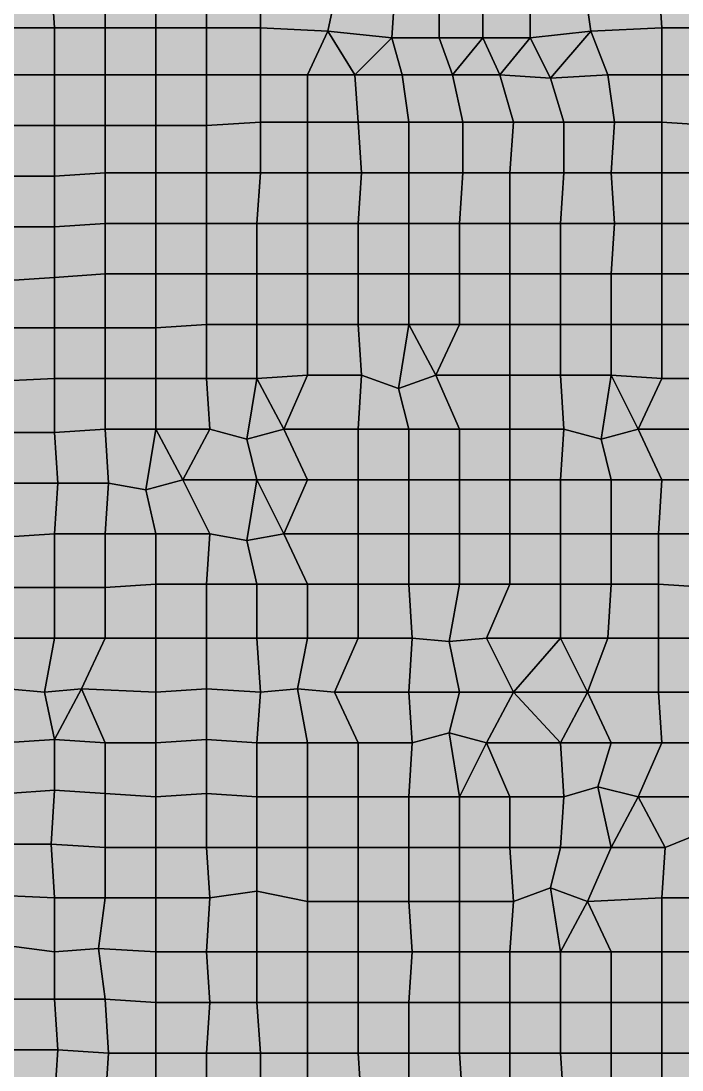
# Model space of a CAD drawing. Header units: metres. Extents: x -7480 to 79269, y -9100 to 45880.
# Drawn here: x 12741 to 16660, y 17740 to 23960 of the extents above; entities that cross this region are included whole.
import ezdxf

# ---------------------------------------------------------------- set-up
doc = ezdxf.new("R2010")
doc.units = ezdxf.units.M
for name, color, linetype in [('COLOR_1', 1, 'Continuous'), ('COLOR_181', 181, 'Continuous'), ('COLOR_3', 3, 'Continuous'), ('COLOR_5', 5, 'Continuous'), ('COLOR_6', 6, 'Continuous')]:
    doc.layers.add(name, color=color, linetype=linetype)

msp = doc.modelspace()

# ---------------------------------------------------------------- hatches: boundary and pattern name
at = {"layer": 'COLOR_1'}
for points in [[(13840, 23920), (14160, 23920), (14160, 24220), (13840, 24220)], [(13840, 23640), (14160, 23640), (14160, 23920), (13840, 23920)], [(14160, 23640), (14440, 23640), (14560, 23900), (14160, 23920)], [(14440, 23640), (14720, 23640), (14560, 23900)], [(14560, 23900), (14720, 23640), (14940, 23860)], [(14720, 23640), (15000, 23640), (14940, 23860)], [(15220, 23860), (15300, 23640), (15480, 23860)], [(13840, 23340), (14160, 23360), (14160, 23640), (13840, 23640)], [(14160, 23360), (14440, 23360), (14440, 23640), (14160, 23640)], [(14440, 23360), (14740, 23360), (14720, 23640), (14440, 23640)], [(14720, 23640), (14740, 23360), (15040, 23360), (15000, 23640)], [(15000, 23640), (15040, 23360), (15360, 23360), (15300, 23640)], [(15300, 23640), (15360, 23360), (15660, 23360), (15580, 23640)], [(15580, 23640), (15660, 23360), (15960, 23360), (15880, 23620)], [(15880, 23620), (15960, 23360), (16260, 23360), (16220, 23640)], [(16220, 23640), (16260, 23360), (16540, 23360), (16540, 23640)], [(13840, 23060), (14160, 23060), (14160, 23360), (13840, 23340)], [(14160, 23060), (14440, 23060), (14440, 23360), (14160, 23360)], [(15360, 23060), (15640, 23060), (15660, 23360), (15360, 23360)], [(15640, 23060), (15960, 23060), (15960, 23360), (15660, 23360)], [(15960, 23060), (16240, 23060), (16260, 23360), (15960, 23360)], [(16240, 23060), (16540, 23060), (16540, 23360), (16260, 23360)], [(13540, 22760), (13840, 22760), (13840, 23060), (13540, 23060)], [(13840, 22760), (14140, 22760), (14160, 23060), (13840, 23060)], [(14140, 22760), (14440, 22760), (14440, 23060), (14160, 23060)], [(14440, 22760), (14740, 22760), (14760, 23060), (14440, 23060)], [(14740, 22760), (15040, 22760), (15040, 23060), (14760, 23060)], [(15040, 22760), (15340, 22760), (15360, 23060), (15040, 23060)], [(15340, 22760), (15640, 22760), (15640, 23060), (15360, 23060)], [(15640, 22760), (15940, 22760), (15960, 23060), (15640, 23060)], [(15940, 22760), (16260, 22760), (16240, 23060), (15960, 23060)], [(15940, 22460), (16240, 22460), (16260, 22760), (15940, 22760)], [(16240, 22460), (16540, 22460), (16540, 22760), (16260, 22760)], [(16540, 22460), (16840, 22460), (16840, 22760), (16540, 22760)], [(13540, 17540), (13840, 17540), (13840, 17840), (13540, 17840)], [(13840, 17540), (14160, 17540), (14160, 17840), (13840, 17840)], [(14160, 17540), (14440, 17540), (14440, 17840), (14160, 17840)], [(14440, 17540), (14760, 17540), (14740, 17840), (14440, 17840)], [(14740, 17840), (14760, 17540), (15040, 17540), (15040, 17840)], [(15040, 17540), (15360, 17540), (15340, 17840), (15040, 17840)], [(15340, 17840), (15360, 17540), (15640, 17540), (15640, 17840)], [(15640, 17540), (15960, 17540), (15940, 17840), (15640, 17840)], [(15940, 17840), (15960, 17540), (16240, 17540), (16240, 17840)], [(16240, 17540), (16540, 17540), (16540, 17840), (16240, 17840)]]:
    msp.add_hatch(color=256, dxfattribs=at).paths.add_polyline_path(points)
at = {"layer": 'COLOR_181'}
for points in [[(12640, 23920), (12940, 23920), (12920, 24220), (12640, 24200)], [(12920, 24220), (12940, 23920), (13240, 23920), (13240, 24220)], [(13240, 23920), (13540, 23920), (13540, 24220), (13240, 24220)], [(13540, 23920), (13840, 23920), (13840, 24220), (13540, 24220)], [(12640, 23640), (12940, 23640), (12940, 23920), (12640, 23920)], [(12940, 23640), (13240, 23640), (13240, 23920), (12940, 23920)], [(13240, 23640), (13540, 23640), (13540, 23920), (13240, 23920)], [(13540, 23640), (13840, 23640), (13840, 23920), (13540, 23920)], [(12640, 23340), (12940, 23340), (12940, 23640), (12640, 23640)], [(12940, 23340), (13240, 23340), (13240, 23640), (12940, 23640)], [(13240, 23340), (13540, 23340), (13540, 23640), (13240, 23640)], [(13540, 23340), (13840, 23340), (13840, 23640), (13540, 23640)], [(12540, 23040), (12940, 23040), (12940, 23340), (12640, 23340)], [(12940, 23040), (13240, 23060), (13240, 23340), (12940, 23340)], [(13240, 23060), (13540, 23060), (13540, 23340), (13240, 23340)], [(13540, 23060), (13840, 23060), (13840, 23340), (13540, 23340)], [(14440, 23060), (14760, 23060), (14740, 23360), (14440, 23360)], [(14740, 23360), (14760, 23060), (15040, 23060), (15040, 23360)], [(15040, 23060), (15360, 23060), (15360, 23360), (15040, 23360)], [(12540, 23040), (12640, 22740), (12940, 22740), (12940, 23040)], [(12940, 22740), (13240, 22760), (13240, 23060), (12940, 23040)], [(13240, 22760), (13540, 22760), (13540, 23060), (13240, 23060)], [(12640, 22420), (12940, 22440), (12940, 22740), (12640, 22740)], [(12940, 22440), (13240, 22460), (13240, 22760), (12940, 22740)], [(13240, 22460), (13540, 22460), (13540, 22760), (13240, 22760)], [(13540, 22460), (13840, 22460), (13840, 22760), (13540, 22760)], [(13840, 22460), (14140, 22460), (14140, 22760), (13840, 22760)], [(14140, 22460), (14440, 22460), (14440, 22760), (14140, 22760)], [(14440, 22460), (14740, 22460), (14740, 22760), (14440, 22760)], [(14740, 22460), (15040, 22460), (15040, 22760), (14740, 22760)], [(15040, 22460), (15340, 22460), (15340, 22760), (15040, 22760)], [(15340, 22460), (15640, 22460), (15640, 22760), (15340, 22760)], [(15640, 22460), (15940, 22460), (15940, 22760), (15640, 22760)], [(12940, 22140), (13240, 22140), (13240, 22460), (12940, 22440)], [(13240, 22140), (13540, 22140), (13540, 22460), (13240, 22460)], [(13540, 22140), (13840, 22160), (13840, 22460), (13540, 22460)], [(13840, 22160), (14140, 22160), (14140, 22460), (13840, 22460)], [(14140, 22160), (14440, 22160), (14440, 22460), (14140, 22460)], [(14440, 22160), (14740, 22160), (14740, 22460), (14440, 22460)], [(14740, 22160), (15040, 22160), (15040, 22460), (14740, 22460)], [(15040, 22160), (15340, 22160), (15340, 22460), (15040, 22460)], [(15340, 22160), (15640, 22160), (15640, 22460), (15340, 22460)], [(15640, 22160), (15940, 22160), (15940, 22460), (15640, 22460)], [(15940, 22160), (16240, 22160), (16240, 22460), (15940, 22460)], [(16240, 22160), (16540, 22160), (16540, 22460), (16240, 22460)], [(16540, 22160), (16840, 22160), (16840, 22460), (16540, 22460)], [(12640, 22420), (12660, 22140), (12940, 22140), (12940, 22440)], [(13540, 21840), (13840, 21840), (13840, 22160), (13540, 22140)], [(13840, 21840), (14140, 21840), (14140, 22160), (13840, 22160)], [(14140, 21840), (14440, 21860), (14440, 22160), (14140, 22160)], [(14440, 21860), (14760, 21860), (14740, 22160), (14440, 22160)], [(14740, 22160), (14760, 21860), (14980, 21780), (15040, 22160)], [(14980, 21780), (15200, 21860), (15040, 22160)], [(15040, 22160), (15200, 21860), (15340, 22160)], [(15200, 21860), (15640, 21860), (15640, 22160), (15340, 22160)], [(15640, 21860), (15940, 21860), (15940, 22160), (15640, 22160)], [(15940, 21860), (16240, 21860), (16240, 22160), (15940, 22160)], [(16240, 21860), (16540, 21840), (16540, 22160), (16240, 22160)], [(16540, 21840), (16860, 21840), (16840, 22160), (16540, 22160)], [(12520, 21820), (12940, 21840), (12940, 22140), (12660, 22140)], [(12940, 21840), (13240, 21840), (13240, 22140), (12940, 22140)], [(13240, 21840), (13540, 21840), (13540, 22140), (13240, 22140)], [(12520, 21820), (12640, 21520), (12940, 21520), (12940, 21840)], [(12940, 21520), (13240, 21540), (13240, 21840), (12940, 21840)], [(13240, 21540), (13540, 21540), (13540, 21840), (13240, 21840)], [(13540, 21540), (13860, 21540), (13840, 21840), (13540, 21840)], [(13840, 21840), (13860, 21540), (14080, 21480), (14140, 21840)], [(14080, 21480), (14300, 21540), (14140, 21840)], [(14140, 21840), (14300, 21540), (14440, 21860)], [(14300, 21540), (14740, 21540), (14760, 21860), (14440, 21860)], [(14740, 21540), (15040, 21540), (14980, 21780), (14760, 21860)], [(14980, 21780), (15040, 21540), (15340, 21540), (15200, 21860)], [(15200, 21860), (15340, 21540), (15640, 21540), (15640, 21860)], [(15640, 21540), (15960, 21540), (15940, 21860), (15640, 21860)], [(15940, 21860), (15960, 21540), (16180, 21480), (16240, 21860)], [(16180, 21480), (16400, 21540), (16240, 21860)], [(16240, 21860), (16400, 21540), (16540, 21840)], [(16400, 21540), (16840, 21540), (16860, 21840), (16540, 21840)], [(12940, 21520), (12960, 21220), (13260, 21220), (13240, 21540)], [(13240, 21540), (13260, 21220), (13480, 21180), (13540, 21540)], [(13480, 21180), (13700, 21240), (13540, 21540)], [(13540, 21540), (13700, 21240), (13860, 21540)], [(13700, 21240), (14140, 21240), (14080, 21480), (13860, 21540)], [(14080, 21480), (14140, 21240), (14440, 21240), (14300, 21540)], [(14300, 21540), (14440, 21240), (14740, 21240), (14740, 21540)], [(14740, 21240), (15040, 21240), (15040, 21540), (14740, 21540)], [(15040, 21240), (15340, 21240), (15340, 21540), (15040, 21540)], [(15340, 21240), (15640, 21240), (15640, 21540), (15340, 21540)], [(15640, 21240), (15940, 21240), (15960, 21540), (15640, 21540)], [(15940, 21240), (16240, 21240), (16180, 21480), (15960, 21540)], [(16180, 21480), (16240, 21240), (16540, 21240), (16400, 21540)], [(16400, 21540), (16540, 21240), (16820, 21240), (16840, 21540)], [(12640, 21220), (12960, 21220), (12940, 21520), (12640, 21520)], [(12640, 20900), (12940, 20920), (12960, 21220), (12640, 21220)], [(12940, 20920), (13240, 20920), (13260, 21220), (12960, 21220)], [(13240, 20920), (13540, 20920), (13480, 21180), (13260, 21220)], [(13480, 21180), (13540, 20920), (13860, 20920), (13700, 21240)], [(13700, 21240), (13860, 20920), (14080, 20880), (14140, 21240)], [(14080, 20880), (14300, 20920), (14140, 21240)], [(14140, 21240), (14300, 20920), (14440, 21240)], [(14300, 20920), (14740, 20920), (14740, 21240), (14440, 21240)], [(14740, 20920), (15040, 20920), (15040, 21240), (14740, 21240)], [(15040, 20920), (15340, 20920), (15340, 21240), (15040, 21240)], [(15340, 20920), (15640, 20920), (15640, 21240), (15340, 21240)], [(15640, 20920), (15940, 20920), (15940, 21240), (15640, 21240)], [(15940, 20920), (16240, 20920), (16240, 21240), (15940, 21240)], [(16240, 20920), (16520, 20920), (16540, 21240), (16240, 21240)], [(16520, 20920), (16820, 20920), (16820, 21240), (16540, 21240)], [(12640, 20900), (12660, 20600), (12940, 20600), (12940, 20920)], [(12940, 20600), (13240, 20600), (13240, 20920), (12940, 20920)], [(13240, 20600), (13540, 20620), (13540, 20920), (13240, 20920)], [(13540, 20620), (13840, 20620), (13860, 20920), (13540, 20920)], [(13840, 20620), (14140, 20620), (14080, 20880), (13860, 20920)], [(14080, 20880), (14140, 20620), (14440, 20620), (14300, 20920)], [(14300, 20920), (14440, 20620), (14740, 20620), (14740, 20920)], [(14740, 20620), (15040, 20620), (15040, 20920), (14740, 20920)], [(15040, 20620), (15340, 20620), (15340, 20920), (15040, 20920)], [(15340, 20620), (15640, 20620), (15640, 20920), (15340, 20920)], [(15640, 20620), (15940, 20620), (15940, 20920), (15640, 20920)], [(15940, 20620), (16240, 20620), (16240, 20920), (15940, 20920)], [(16240, 20620), (16520, 20620), (16520, 20920), (16240, 20920)], [(16520, 20620), (16820, 20600), (16820, 20920), (16520, 20920)], [(12640, 20300), (12940, 20300), (12940, 20600), (12660, 20600)], [(12940, 20300), (13240, 20300), (13240, 20600), (12940, 20600)], [(13240, 20300), (13540, 20300), (13540, 20620), (13240, 20600)], [(13540, 20300), (13840, 20300), (13840, 20620), (13540, 20620)], [(13840, 20300), (14140, 20300), (14140, 20620), (13840, 20620)], [(14140, 20300), (14440, 20300), (14440, 20620), (14140, 20620)], [(14440, 20300), (14740, 20300), (14740, 20620), (14440, 20620)], [(14740, 20300), (15060, 20300), (15040, 20620), (14740, 20620)], [(15040, 20620), (15060, 20300), (15280, 20280), (15340, 20620)], [(15280, 20280), (15500, 20300), (15640, 20620), (15340, 20620)], [(15500, 20300), (15940, 20300), (15940, 20620), (15640, 20620)], [(15940, 20300), (16220, 20300), (16240, 20620), (15940, 20620)], [(16220, 20300), (16520, 20300), (16520, 20620), (16240, 20620)], [(16520, 20300), (16880, 20300), (16820, 20600), (16520, 20620)], [(12640, 20300), (12660, 20000), (12880, 19980), (12940, 20300)], [(12880, 19980), (13100, 20000), (13240, 20300), (12940, 20300)], [(13100, 20000), (13540, 19980), (13540, 20300), (13240, 20300)], [(13540, 19980), (13840, 20000), (13840, 20300), (13540, 20300)], [(13840, 20000), (14160, 19980), (14140, 20300), (13840, 20300)], [(14140, 20300), (14160, 19980), (14380, 20000), (14440, 20300)], [(14380, 20000), (14600, 19980), (14740, 20300), (14440, 20300)], [(14600, 19980), (15040, 19980), (15060, 20300), (14740, 20300)], [(15040, 19980), (15340, 19980), (15280, 20280), (15060, 20300)], [(15280, 20280), (15340, 19980), (15660, 19980), (15500, 20300)], [(15500, 20300), (15660, 19980), (15940, 20300)], [(15660, 19980), (16100, 19980), (15940, 20300)], [(15940, 20300), (16100, 19980), (16220, 20300)], [(16100, 19980), (16520, 19980), (16520, 20300), (16220, 20300)], [(16520, 19980), (16820, 19980), (16880, 20300), (16520, 20300)], [(12640, 19680), (12940, 19700), (12880, 19980), (12660, 20000)], [(12880, 19980), (12940, 19700), (13100, 20000)], [(12940, 19700), (13240, 19680), (13100, 20000)], [(13100, 20000), (13240, 19680), (13540, 19680), (13540, 19980)], [(13540, 19680), (13840, 19700), (13840, 20000), (13540, 19980)], [(13840, 19700), (14140, 19680), (14160, 19980), (13840, 20000)], [(14140, 19680), (14440, 19680), (14380, 20000), (14160, 19980)], [(14380, 20000), (14440, 19680), (14740, 19680), (14600, 19980)], [(14600, 19980), (14740, 19680), (15060, 19680), (15040, 19980)], [(15040, 19980), (15060, 19680), (15280, 19740), (15340, 19980)], [(15280, 19740), (15500, 19680), (15660, 19980), (15340, 19980)], [(15500, 19680), (15940, 19680), (15660, 19980)], [(15660, 19980), (15940, 19680), (16100, 19980)], [(15940, 19680), (16240, 19680), (16100, 19980)], [(16100, 19980), (16240, 19680), (16540, 19680), (16520, 19980)], [(16520, 19980), (16540, 19680), (16880, 19680), (16820, 19980)], [(15040, 19360), (15340, 19360), (15280, 19740), (15060, 19680)], [(15280, 19740), (15340, 19360), (15500, 19680)], [(12640, 19680), (12660, 19380), (12940, 19400), (12940, 19700)], [(12940, 19400), (13240, 19380), (13240, 19680), (12940, 19700)], [(13240, 19380), (13540, 19360), (13540, 19680), (13240, 19680)], [(13540, 19360), (13840, 19380), (13840, 19700), (13540, 19680)], [(13840, 19380), (14140, 19360), (14140, 19680), (13840, 19700)], [(14140, 19360), (14440, 19360), (14440, 19680), (14140, 19680)], [(14440, 19360), (14740, 19360), (14740, 19680), (14440, 19680)], [(14740, 19360), (15040, 19360), (15060, 19680), (14740, 19680)], [(15340, 19360), (15640, 19360), (15500, 19680)], [(15500, 19680), (15640, 19360), (15960, 19360), (15940, 19680)], [(15940, 19680), (15960, 19360), (16160, 19420), (16240, 19680)], [(16160, 19420), (16400, 19360), (16540, 19680), (16240, 19680)], [(16400, 19360), (16820, 19360), (16880, 19680), (16540, 19680)], [(15940, 19060), (16240, 19060), (16160, 19420), (15960, 19360)], [(16160, 19420), (16240, 19060), (16400, 19360)], [(12640, 19080), (12920, 19080), (12940, 19400), (12660, 19380)], [(12920, 19080), (13240, 19060), (13240, 19380), (12940, 19400)], [(13240, 19060), (13540, 19060), (13540, 19360), (13240, 19380)], [(13540, 19060), (13840, 19060), (13840, 19380), (13540, 19360)], [(13840, 19060), (14140, 19060), (14140, 19360), (13840, 19380)], [(14140, 19060), (14440, 19060), (14440, 19360), (14140, 19360)], [(14440, 19060), (14740, 19060), (14740, 19360), (14440, 19360)], [(14740, 19060), (15040, 19060), (15040, 19360), (14740, 19360)], [(15040, 19060), (15340, 19060), (15340, 19360), (15040, 19360)], [(15340, 19060), (15640, 19060), (15640, 19360), (15340, 19360)], [(15640, 19060), (15940, 19060), (15960, 19360), (15640, 19360)], [(16240, 19060), (16560, 19060), (16400, 19360)], [(16400, 19360), (16560, 19060), (16760, 19140), (16820, 19360)], [(16540, 18760), (16840, 18760), (16760, 19140), (16560, 19060)], [(12500, 18780), (12940, 18760), (12920, 19080), (12640, 19080)], [(12920, 19080), (12940, 18760), (13240, 18760), (13240, 19060)], [(13240, 18760), (13540, 18760), (13540, 19060), (13240, 19060)], [(13540, 18760), (13860, 18760), (13840, 19060), (13540, 19060)], [(13840, 19060), (13860, 18760), (14140, 18800), (14140, 19060)], [(14140, 18800), (14440, 18740), (14440, 19060), (14140, 19060)], [(14440, 18740), (14740, 18740), (14740, 19060), (14440, 19060)], [(14740, 18740), (15040, 18740), (15040, 19060), (14740, 19060)], [(15040, 18740), (15340, 18740), (15340, 19060), (15040, 19060)], [(15340, 18740), (15660, 18740), (15640, 19060), (15340, 19060)], [(15640, 19060), (15660, 18740), (15880, 18820), (15940, 19060)], [(15880, 18820), (16100, 18740), (16240, 19060), (15940, 19060)], [(16100, 18740), (16540, 18760), (16560, 19060), (16240, 19060)], [(13840, 18440), (14140, 18440), (14140, 18800), (13860, 18760)], [(14140, 18440), (14440, 18440), (14440, 18740), (14140, 18800)], [(15640, 18440), (15940, 18440), (15880, 18820), (15660, 18740)], [(15880, 18820), (15940, 18440), (16100, 18740)], [(12500, 18780), (12640, 18480), (12940, 18440), (12940, 18760)], [(12940, 18440), (13200, 18460), (13240, 18760), (12940, 18760)], [(13200, 18460), (13540, 18440), (13540, 18760), (13240, 18760)], [(13540, 18440), (13840, 18440), (13860, 18760), (13540, 18760)], [(14440, 18440), (14740, 18440), (14740, 18740), (14440, 18740)], [(14740, 18440), (15060, 18440), (15040, 18740), (14740, 18740)], [(15040, 18740), (15060, 18440), (15340, 18440), (15340, 18740)], [(15340, 18440), (15640, 18440), (15660, 18740), (15340, 18740)], [(15940, 18440), (16240, 18440), (16100, 18740)], [(16100, 18740), (16240, 18440), (16540, 18440), (16540, 18760)], [(16540, 18440), (16840, 18440), (16840, 18760), (16540, 18760)], [(12640, 18160), (12940, 18160), (12940, 18440), (12640, 18480)], [(12940, 18160), (13240, 18160), (13200, 18460), (12940, 18440)], [(13200, 18460), (13240, 18160), (13540, 18140), (13540, 18440)], [(13540, 18140), (13860, 18140), (13840, 18440), (13540, 18440)], [(13840, 18440), (13860, 18140), (14140, 18140), (14140, 18440)], [(14140, 18140), (14440, 18140), (14440, 18440), (14140, 18440)], [(14440, 18140), (14740, 18140), (14740, 18440), (14440, 18440)], [(14740, 18140), (15040, 18140), (15060, 18440), (14740, 18440)], [(15040, 18140), (15340, 18140), (15340, 18440), (15060, 18440)], [(15340, 18140), (15640, 18140), (15640, 18440), (15340, 18440)], [(15640, 18140), (15940, 18140), (15940, 18440), (15640, 18440)], [(15940, 18140), (16240, 18140), (16240, 18440), (15940, 18440)], [(16240, 18140), (16540, 18140), (16540, 18440), (16240, 18440)], [(16540, 18140), (16840, 18140), (16840, 18440), (16540, 18440)], [(12640, 18160), (12660, 17860), (12960, 17860), (12940, 18160)], [(12940, 18160), (12960, 17860), (13260, 17840), (13240, 18160)], [(13240, 18160), (13260, 17840), (13540, 17840), (13540, 18140)], [(13540, 17840), (13840, 17840), (13860, 18140), (13540, 18140)], [(13840, 17840), (14160, 17840), (14140, 18140), (13860, 18140)], [(14140, 18140), (14160, 17840), (14440, 17840), (14440, 18140)], [(14440, 17840), (14740, 17840), (14740, 18140), (14440, 18140)], [(14740, 17840), (15040, 17840), (15040, 18140), (14740, 18140)], [(15040, 17840), (15340, 17840), (15340, 18140), (15040, 18140)], [(15340, 17840), (15640, 17840), (15640, 18140), (15340, 18140)], [(15640, 17840), (15940, 17840), (15940, 18140), (15640, 18140)], [(15940, 17840), (16240, 17840), (16240, 18140), (15940, 18140)], [(16240, 17840), (16540, 17840), (16540, 18140), (16240, 18140)], [(16540, 17840), (16840, 17840), (16840, 18140), (16540, 18140)], [(12640, 17560), (12940, 17560), (12960, 17860), (12660, 17860)], [(12940, 17560), (13240, 17540), (13260, 17840), (12960, 17860)], [(13240, 17540), (13540, 17540), (13540, 17840), (13260, 17840)]]:
    msp.add_hatch(color=256, dxfattribs=at).paths.add_polyline_path(points)
at = {"layer": 'COLOR_3'}
for points in [[(14160, 23920), (14560, 23900), (14620, 24180), (14160, 24220)], [(15760, 23860), (15880, 23620), (16120, 23900)], [(15880, 23620), (16220, 23640), (16120, 23900)], [(16120, 23900), (16220, 23640), (16540, 23640), (16540, 23920)], [(16540, 23640), (16840, 23640), (16840, 23920), (16540, 23920)], [(14940, 23860), (15000, 23640), (15300, 23640), (15220, 23860)], [(15300, 23640), (15580, 23640), (15480, 23860)], [(15480, 23860), (15580, 23640), (15760, 23860)], [(15580, 23640), (15880, 23620), (15760, 23860)], [(16540, 23360), (16840, 23340), (16840, 23640), (16540, 23640)], [(16540, 23060), (16840, 23060), (16840, 23340), (16540, 23360)], [(16240, 23060), (16260, 22760), (16540, 22760), (16540, 23060)], [(16540, 22760), (16840, 22760), (16840, 23060), (16540, 23060)], [(16540, 17540), (16840, 17540), (16840, 17840), (16540, 17840)]]:
    msp.add_hatch(color=256, dxfattribs=at).paths.add_polyline_path(points)
at = {"layer": 'COLOR_5'}
for points in [[(16080, 24180), (16120, 23900), (16540, 23920), (16520, 24220)], [(16520, 24220), (16540, 23920), (16840, 23920), (16840, 24220)], [(14560, 23900), (14940, 23860), (14960, 24160), (14620, 24180)], [(14940, 23860), (15220, 23860), (15220, 24160), (14960, 24160)], [(15220, 23860), (15480, 23860), (15480, 24160), (15220, 24160)], [(15480, 23860), (15760, 23860), (15760, 24160), (15480, 24160)]]:
    msp.add_hatch(color=256, dxfattribs=at).paths.add_polyline_path(points)
at = {"layer": 'COLOR_6'}
msp.add_hatch(color=256, dxfattribs=at).paths.add_polyline_path([(15760, 23860), (16120, 23900), (16080, 24180), (15760, 24160)])

# ---------------------------------------------------------------- linework, layer by layer
at = {"layer": 'COLOR_1'}
for points in [[(13840, 23920), (14160, 23920), (14160, 24220), (13840, 24220)], [(13840, 23640), (14160, 23640), (14160, 23920), (13840, 23920)], [(14160, 23640), (14440, 23640), (14560, 23900), (14160, 23920)], [(14440, 23640), (14720, 23640), (14560, 23900)], [(14560, 23900), (14720, 23640), (14940, 23860)], [(14720, 23640), (15000, 23640), (14940, 23860)], [(15220, 23860), (15300, 23640), (15480, 23860)], [(13840, 23340), (14160, 23360), (14160, 23640), (13840, 23640)], [(14160, 23360), (14440, 23360), (14440, 23640), (14160, 23640)], [(14440, 23360), (14740, 23360), (14720, 23640), (14440, 23640)], [(14720, 23640), (14740, 23360), (15040, 23360), (15000, 23640)], [(15000, 23640), (15040, 23360), (15360, 23360), (15300, 23640)], [(15300, 23640), (15360, 23360), (15660, 23360), (15580, 23640)], [(15580, 23640), (15660, 23360), (15960, 23360), (15880, 23620)], [(15880, 23620), (15960, 23360), (16260, 23360), (16220, 23640)], [(16220, 23640), (16260, 23360), (16540, 23360), (16540, 23640)], [(13840, 23060), (14160, 23060), (14160, 23360), (13840, 23340)], [(14160, 23060), (14440, 23060), (14440, 23360), (14160, 23360)], [(15360, 23060), (15640, 23060), (15660, 23360), (15360, 23360)], [(15640, 23060), (15960, 23060), (15960, 23360), (15660, 23360)], [(15960, 23060), (16240, 23060), (16260, 23360), (15960, 23360)], [(16240, 23060), (16540, 23060), (16540, 23360), (16260, 23360)], [(13540, 22760), (13840, 22760), (13840, 23060), (13540, 23060)], [(13840, 22760), (14140, 22760), (14160, 23060), (13840, 23060)], [(14140, 22760), (14440, 22760), (14440, 23060), (14160, 23060)], [(14440, 22760), (14740, 22760), (14760, 23060), (14440, 23060)], [(14740, 22760), (15040, 22760), (15040, 23060), (14760, 23060)], [(15040, 22760), (15340, 22760), (15360, 23060), (15040, 23060)], [(15340, 22760), (15640, 22760), (15640, 23060), (15360, 23060)], [(15640, 22760), (15940, 22760), (15960, 23060), (15640, 23060)], [(15940, 22760), (16260, 22760), (16240, 23060), (15960, 23060)], [(15940, 22460), (16240, 22460), (16260, 22760), (15940, 22760)], [(16240, 22460), (16540, 22460), (16540, 22760), (16260, 22760)], [(16540, 22460), (16840, 22460), (16840, 22760), (16540, 22760)], [(13540, 17540), (13840, 17540), (13840, 17840), (13540, 17840)], [(13840, 17540), (14160, 17540), (14160, 17840), (13840, 17840)], [(14160, 17540), (14440, 17540), (14440, 17840), (14160, 17840)], [(14440, 17540), (14760, 17540), (14740, 17840), (14440, 17840)], [(14740, 17840), (14760, 17540), (15040, 17540), (15040, 17840)], [(15040, 17540), (15360, 17540), (15340, 17840), (15040, 17840)], [(15340, 17840), (15360, 17540), (15640, 17540), (15640, 17840)], [(15640, 17540), (15960, 17540), (15940, 17840), (15640, 17840)], [(15940, 17840), (15960, 17540), (16240, 17540), (16240, 17840)], [(16240, 17540), (16540, 17540), (16540, 17840), (16240, 17840)]]:
    msp.add_lwpolyline(points, close=True, dxfattribs=at)
at = {"layer": 'COLOR_181'}
for points in [[(12640, 23920), (12940, 23920), (12920, 24220), (12640, 24200)], [(12920, 24220), (12940, 23920), (13240, 23920), (13240, 24220)], [(13240, 23920), (13540, 23920), (13540, 24220), (13240, 24220)], [(13540, 23920), (13840, 23920), (13840, 24220), (13540, 24220)], [(12640, 23640), (12940, 23640), (12940, 23920), (12640, 23920)], [(12940, 23640), (13240, 23640), (13240, 23920), (12940, 23920)], [(13240, 23640), (13540, 23640), (13540, 23920), (13240, 23920)], [(13540, 23640), (13840, 23640), (13840, 23920), (13540, 23920)], [(12640, 23340), (12940, 23340), (12940, 23640), (12640, 23640)], [(12940, 23340), (13240, 23340), (13240, 23640), (12940, 23640)], [(13240, 23340), (13540, 23340), (13540, 23640), (13240, 23640)], [(13540, 23340), (13840, 23340), (13840, 23640), (13540, 23640)], [(12540, 23040), (12940, 23040), (12940, 23340), (12640, 23340)], [(12940, 23040), (13240, 23060), (13240, 23340), (12940, 23340)], [(13240, 23060), (13540, 23060), (13540, 23340), (13240, 23340)], [(13540, 23060), (13840, 23060), (13840, 23340), (13540, 23340)], [(14440, 23060), (14760, 23060), (14740, 23360), (14440, 23360)], [(14740, 23360), (14760, 23060), (15040, 23060), (15040, 23360)], [(15040, 23060), (15360, 23060), (15360, 23360), (15040, 23360)], [(12540, 23040), (12640, 22740), (12940, 22740), (12940, 23040)], [(12940, 22740), (13240, 22760), (13240, 23060), (12940, 23040)], [(13240, 22760), (13540, 22760), (13540, 23060), (13240, 23060)], [(12640, 22420), (12940, 22440), (12940, 22740), (12640, 22740)], [(12940, 22440), (13240, 22460), (13240, 22760), (12940, 22740)], [(13240, 22460), (13540, 22460), (13540, 22760), (13240, 22760)], [(13540, 22460), (13840, 22460), (13840, 22760), (13540, 22760)], [(13840, 22460), (14140, 22460), (14140, 22760), (13840, 22760)], [(14140, 22460), (14440, 22460), (14440, 22760), (14140, 22760)], [(14440, 22460), (14740, 22460), (14740, 22760), (14440, 22760)], [(14740, 22460), (15040, 22460), (15040, 22760), (14740, 22760)], [(15040, 22460), (15340, 22460), (15340, 22760), (15040, 22760)], [(15340, 22460), (15640, 22460), (15640, 22760), (15340, 22760)], [(15640, 22460), (15940, 22460), (15940, 22760), (15640, 22760)], [(12940, 22140), (13240, 22140), (13240, 22460), (12940, 22440)], [(13240, 22140), (13540, 22140), (13540, 22460), (13240, 22460)], [(13540, 22140), (13840, 22160), (13840, 22460), (13540, 22460)], [(13840, 22160), (14140, 22160), (14140, 22460), (13840, 22460)], [(14140, 22160), (14440, 22160), (14440, 22460), (14140, 22460)], [(14440, 22160), (14740, 22160), (14740, 22460), (14440, 22460)], [(14740, 22160), (15040, 22160), (15040, 22460), (14740, 22460)], [(15040, 22160), (15340, 22160), (15340, 22460), (15040, 22460)], [(15340, 22160), (15640, 22160), (15640, 22460), (15340, 22460)], [(15640, 22160), (15940, 22160), (15940, 22460), (15640, 22460)], [(15940, 22160), (16240, 22160), (16240, 22460), (15940, 22460)], [(16240, 22160), (16540, 22160), (16540, 22460), (16240, 22460)], [(16540, 22160), (16840, 22160), (16840, 22460), (16540, 22460)], [(12640, 22420), (12660, 22140), (12940, 22140), (12940, 22440)], [(13540, 21840), (13840, 21840), (13840, 22160), (13540, 22140)], [(13840, 21840), (14140, 21840), (14140, 22160), (13840, 22160)], [(14140, 21840), (14440, 21860), (14440, 22160), (14140, 22160)], [(14440, 21860), (14760, 21860), (14740, 22160), (14440, 22160)], [(14740, 22160), (14760, 21860), (14980, 21780), (15040, 22160)], [(14980, 21780), (15200, 21860), (15040, 22160)], [(15040, 22160), (15200, 21860), (15340, 22160)], [(15200, 21860), (15640, 21860), (15640, 22160), (15340, 22160)], [(15640, 21860), (15940, 21860), (15940, 22160), (15640, 22160)], [(15940, 21860), (16240, 21860), (16240, 22160), (15940, 22160)], [(16240, 21860), (16540, 21840), (16540, 22160), (16240, 22160)], [(16540, 21840), (16860, 21840), (16840, 22160), (16540, 22160)], [(12520, 21820), (12940, 21840), (12940, 22140), (12660, 22140)], [(12940, 21840), (13240, 21840), (13240, 22140), (12940, 22140)], [(13240, 21840), (13540, 21840), (13540, 22140), (13240, 22140)], [(12520, 21820), (12640, 21520), (12940, 21520), (12940, 21840)], [(12940, 21520), (13240, 21540), (13240, 21840), (12940, 21840)], [(13240, 21540), (13540, 21540), (13540, 21840), (13240, 21840)], [(13540, 21540), (13860, 21540), (13840, 21840), (13540, 21840)], [(13840, 21840), (13860, 21540), (14080, 21480), (14140, 21840)], [(14080, 21480), (14300, 21540), (14140, 21840)], [(14140, 21840), (14300, 21540), (14440, 21860)], [(14300, 21540), (14740, 21540), (14760, 21860), (14440, 21860)], [(14740, 21540), (15040, 21540), (14980, 21780), (14760, 21860)], [(14980, 21780), (15040, 21540), (15340, 21540), (15200, 21860)], [(15200, 21860), (15340, 21540), (15640, 21540), (15640, 21860)], [(15640, 21540), (15960, 21540), (15940, 21860), (15640, 21860)], [(15940, 21860), (15960, 21540), (16180, 21480), (16240, 21860)], [(16180, 21480), (16400, 21540), (16240, 21860)], [(16240, 21860), (16400, 21540), (16540, 21840)], [(16400, 21540), (16840, 21540), (16860, 21840), (16540, 21840)], [(12940, 21520), (12960, 21220), (13260, 21220), (13240, 21540)], [(13240, 21540), (13260, 21220), (13480, 21180), (13540, 21540)], [(13480, 21180), (13700, 21240), (13540, 21540)], [(13540, 21540), (13700, 21240), (13860, 21540)], [(13700, 21240), (14140, 21240), (14080, 21480), (13860, 21540)], [(14080, 21480), (14140, 21240), (14440, 21240), (14300, 21540)], [(14300, 21540), (14440, 21240), (14740, 21240), (14740, 21540)], [(14740, 21240), (15040, 21240), (15040, 21540), (14740, 21540)], [(15040, 21240), (15340, 21240), (15340, 21540), (15040, 21540)], [(15340, 21240), (15640, 21240), (15640, 21540), (15340, 21540)], [(15640, 21240), (15940, 21240), (15960, 21540), (15640, 21540)], [(15940, 21240), (16240, 21240), (16180, 21480), (15960, 21540)], [(16180, 21480), (16240, 21240), (16540, 21240), (16400, 21540)], [(16400, 21540), (16540, 21240), (16820, 21240), (16840, 21540)], [(12640, 21220), (12960, 21220), (12940, 21520), (12640, 21520)], [(12640, 20900), (12940, 20920), (12960, 21220), (12640, 21220)], [(12940, 20920), (13240, 20920), (13260, 21220), (12960, 21220)], [(13240, 20920), (13540, 20920), (13480, 21180), (13260, 21220)], [(13480, 21180), (13540, 20920), (13860, 20920), (13700, 21240)], [(13700, 21240), (13860, 20920), (14080, 20880), (14140, 21240)], [(14080, 20880), (14300, 20920), (14140, 21240)], [(14140, 21240), (14300, 20920), (14440, 21240)], [(14300, 20920), (14740, 20920), (14740, 21240), (14440, 21240)], [(14740, 20920), (15040, 20920), (15040, 21240), (14740, 21240)], [(15040, 20920), (15340, 20920), (15340, 21240), (15040, 21240)], [(15340, 20920), (15640, 20920), (15640, 21240), (15340, 21240)], [(15640, 20920), (15940, 20920), (15940, 21240), (15640, 21240)], [(15940, 20920), (16240, 20920), (16240, 21240), (15940, 21240)], [(16240, 20920), (16520, 20920), (16540, 21240), (16240, 21240)], [(16520, 20920), (16820, 20920), (16820, 21240), (16540, 21240)], [(12640, 20900), (12660, 20600), (12940, 20600), (12940, 20920)], [(12940, 20600), (13240, 20600), (13240, 20920), (12940, 20920)], [(13240, 20600), (13540, 20620), (13540, 20920), (13240, 20920)], [(13540, 20620), (13840, 20620), (13860, 20920), (13540, 20920)], [(13840, 20620), (14140, 20620), (14080, 20880), (13860, 20920)], [(14080, 20880), (14140, 20620), (14440, 20620), (14300, 20920)], [(14300, 20920), (14440, 20620), (14740, 20620), (14740, 20920)], [(14740, 20620), (15040, 20620), (15040, 20920), (14740, 20920)], [(15040, 20620), (15340, 20620), (15340, 20920), (15040, 20920)], [(15340, 20620), (15640, 20620), (15640, 20920), (15340, 20920)], [(15640, 20620), (15940, 20620), (15940, 20920), (15640, 20920)], [(15940, 20620), (16240, 20620), (16240, 20920), (15940, 20920)], [(16240, 20620), (16520, 20620), (16520, 20920), (16240, 20920)], [(16520, 20620), (16820, 20600), (16820, 20920), (16520, 20920)], [(12640, 20300), (12940, 20300), (12940, 20600), (12660, 20600)], [(12940, 20300), (13240, 20300), (13240, 20600), (12940, 20600)], [(13240, 20300), (13540, 20300), (13540, 20620), (13240, 20600)], [(13540, 20300), (13840, 20300), (13840, 20620), (13540, 20620)], [(13840, 20300), (14140, 20300), (14140, 20620), (13840, 20620)], [(14140, 20300), (14440, 20300), (14440, 20620), (14140, 20620)], [(14440, 20300), (14740, 20300), (14740, 20620), (14440, 20620)], [(14740, 20300), (15060, 20300), (15040, 20620), (14740, 20620)], [(15040, 20620), (15060, 20300), (15280, 20280), (15340, 20620)], [(15280, 20280), (15500, 20300), (15640, 20620), (15340, 20620)], [(15500, 20300), (15940, 20300), (15940, 20620), (15640, 20620)], [(15940, 20300), (16220, 20300), (16240, 20620), (15940, 20620)], [(16220, 20300), (16520, 20300), (16520, 20620), (16240, 20620)], [(16520, 20300), (16880, 20300), (16820, 20600), (16520, 20620)], [(12640, 20300), (12660, 20000), (12880, 19980), (12940, 20300)], [(12880, 19980), (13100, 20000), (13240, 20300), (12940, 20300)], [(13100, 20000), (13540, 19980), (13540, 20300), (13240, 20300)], [(13540, 19980), (13840, 20000), (13840, 20300), (13540, 20300)], [(13840, 20000), (14160, 19980), (14140, 20300), (13840, 20300)], [(14140, 20300), (14160, 19980), (14380, 20000), (14440, 20300)], [(14380, 20000), (14600, 19980), (14740, 20300), (14440, 20300)], [(14600, 19980), (15040, 19980), (15060, 20300), (14740, 20300)], [(15040, 19980), (15340, 19980), (15280, 20280), (15060, 20300)], [(15280, 20280), (15340, 19980), (15660, 19980), (15500, 20300)], [(15500, 20300), (15660, 19980), (15940, 20300)], [(15660, 19980), (16100, 19980), (15940, 20300)], [(15940, 20300), (16100, 19980), (16220, 20300)], [(16100, 19980), (16520, 19980), (16520, 20300), (16220, 20300)], [(16520, 19980), (16820, 19980), (16880, 20300), (16520, 20300)], [(12640, 19680), (12940, 19700), (12880, 19980), (12660, 20000)], [(12880, 19980), (12940, 19700), (13100, 20000)], [(12940, 19700), (13240, 19680), (13100, 20000)], [(13100, 20000), (13240, 19680), (13540, 19680), (13540, 19980)], [(13540, 19680), (13840, 19700), (13840, 20000), (13540, 19980)], [(13840, 19700), (14140, 19680), (14160, 19980), (13840, 20000)], [(14140, 19680), (14440, 19680), (14380, 20000), (14160, 19980)], [(14380, 20000), (14440, 19680), (14740, 19680), (14600, 19980)], [(14600, 19980), (14740, 19680), (15060, 19680), (15040, 19980)], [(15040, 19980), (15060, 19680), (15280, 19740), (15340, 19980)], [(15280, 19740), (15500, 19680), (15660, 19980), (15340, 19980)], [(15500, 19680), (15940, 19680), (15660, 19980)], [(15660, 19980), (15940, 19680), (16100, 19980)], [(15940, 19680), (16240, 19680), (16100, 19980)], [(16100, 19980), (16240, 19680), (16540, 19680), (16520, 19980)], [(16520, 19980), (16540, 19680), (16880, 19680), (16820, 19980)], [(15040, 19360), (15340, 19360), (15280, 19740), (15060, 19680)], [(15280, 19740), (15340, 19360), (15500, 19680)], [(12640, 19680), (12660, 19380), (12940, 19400), (12940, 19700)], [(12940, 19400), (13240, 19380), (13240, 19680), (12940, 19700)], [(13240, 19380), (13540, 19360), (13540, 19680), (13240, 19680)], [(13540, 19360), (13840, 19380), (13840, 19700), (13540, 19680)], [(13840, 19380), (14140, 19360), (14140, 19680), (13840, 19700)], [(14140, 19360), (14440, 19360), (14440, 19680), (14140, 19680)], [(14440, 19360), (14740, 19360), (14740, 19680), (14440, 19680)], [(14740, 19360), (15040, 19360), (15060, 19680), (14740, 19680)], [(15340, 19360), (15640, 19360), (15500, 19680)], [(15500, 19680), (15640, 19360), (15960, 19360), (15940, 19680)], [(15940, 19680), (15960, 19360), (16160, 19420), (16240, 19680)], [(16160, 19420), (16400, 19360), (16540, 19680), (16240, 19680)], [(16400, 19360), (16820, 19360), (16880, 19680), (16540, 19680)], [(15940, 19060), (16240, 19060), (16160, 19420), (15960, 19360)], [(16160, 19420), (16240, 19060), (16400, 19360)], [(12640, 19080), (12920, 19080), (12940, 19400), (12660, 19380)], [(12920, 19080), (13240, 19060), (13240, 19380), (12940, 19400)], [(13240, 19060), (13540, 19060), (13540, 19360), (13240, 19380)], [(13540, 19060), (13840, 19060), (13840, 19380), (13540, 19360)], [(13840, 19060), (14140, 19060), (14140, 19360), (13840, 19380)], [(14140, 19060), (14440, 19060), (14440, 19360), (14140, 19360)], [(14440, 19060), (14740, 19060), (14740, 19360), (14440, 19360)], [(14740, 19060), (15040, 19060), (15040, 19360), (14740, 19360)], [(15040, 19060), (15340, 19060), (15340, 19360), (15040, 19360)], [(15340, 19060), (15640, 19060), (15640, 19360), (15340, 19360)], [(15640, 19060), (15940, 19060), (15960, 19360), (15640, 19360)], [(16240, 19060), (16560, 19060), (16400, 19360)], [(16400, 19360), (16560, 19060), (16760, 19140), (16820, 19360)], [(16540, 18760), (16840, 18760), (16760, 19140), (16560, 19060)], [(12500, 18780), (12940, 18760), (12920, 19080), (12640, 19080)], [(12920, 19080), (12940, 18760), (13240, 18760), (13240, 19060)], [(13240, 18760), (13540, 18760), (13540, 19060), (13240, 19060)], [(13540, 18760), (13860, 18760), (13840, 19060), (13540, 19060)], [(13840, 19060), (13860, 18760), (14140, 18800), (14140, 19060)], [(14140, 18800), (14440, 18740), (14440, 19060), (14140, 19060)], [(14440, 18740), (14740, 18740), (14740, 19060), (14440, 19060)], [(14740, 18740), (15040, 18740), (15040, 19060), (14740, 19060)], [(15040, 18740), (15340, 18740), (15340, 19060), (15040, 19060)], [(15340, 18740), (15660, 18740), (15640, 19060), (15340, 19060)], [(15640, 19060), (15660, 18740), (15880, 18820), (15940, 19060)], [(15880, 18820), (16100, 18740), (16240, 19060), (15940, 19060)], [(16100, 18740), (16540, 18760), (16560, 19060), (16240, 19060)], [(13840, 18440), (14140, 18440), (14140, 18800), (13860, 18760)], [(14140, 18440), (14440, 18440), (14440, 18740), (14140, 18800)], [(15640, 18440), (15940, 18440), (15880, 18820), (15660, 18740)], [(15880, 18820), (15940, 18440), (16100, 18740)], [(12500, 18780), (12640, 18480), (12940, 18440), (12940, 18760)], [(12940, 18440), (13200, 18460), (13240, 18760), (12940, 18760)], [(13200, 18460), (13540, 18440), (13540, 18760), (13240, 18760)], [(13540, 18440), (13840, 18440), (13860, 18760), (13540, 18760)], [(14440, 18440), (14740, 18440), (14740, 18740), (14440, 18740)], [(14740, 18440), (15060, 18440), (15040, 18740), (14740, 18740)], [(15040, 18740), (15060, 18440), (15340, 18440), (15340, 18740)], [(15340, 18440), (15640, 18440), (15660, 18740), (15340, 18740)], [(15940, 18440), (16240, 18440), (16100, 18740)], [(16100, 18740), (16240, 18440), (16540, 18440), (16540, 18760)], [(16540, 18440), (16840, 18440), (16840, 18760), (16540, 18760)], [(12640, 18160), (12940, 18160), (12940, 18440), (12640, 18480)], [(12940, 18160), (13240, 18160), (13200, 18460), (12940, 18440)], [(13200, 18460), (13240, 18160), (13540, 18140), (13540, 18440)], [(13540, 18140), (13860, 18140), (13840, 18440), (13540, 18440)], [(13840, 18440), (13860, 18140), (14140, 18140), (14140, 18440)], [(14140, 18140), (14440, 18140), (14440, 18440), (14140, 18440)], [(14440, 18140), (14740, 18140), (14740, 18440), (14440, 18440)], [(14740, 18140), (15040, 18140), (15060, 18440), (14740, 18440)], [(15040, 18140), (15340, 18140), (15340, 18440), (15060, 18440)], [(15340, 18140), (15640, 18140), (15640, 18440), (15340, 18440)], [(15640, 18140), (15940, 18140), (15940, 18440), (15640, 18440)], [(15940, 18140), (16240, 18140), (16240, 18440), (15940, 18440)], [(16240, 18140), (16540, 18140), (16540, 18440), (16240, 18440)], [(16540, 18140), (16840, 18140), (16840, 18440), (16540, 18440)], [(12640, 18160), (12660, 17860), (12960, 17860), (12940, 18160)], [(12940, 18160), (12960, 17860), (13260, 17840), (13240, 18160)], [(13240, 18160), (13260, 17840), (13540, 17840), (13540, 18140)], [(13540, 17840), (13840, 17840), (13860, 18140), (13540, 18140)], [(13840, 17840), (14160, 17840), (14140, 18140), (13860, 18140)], [(14140, 18140), (14160, 17840), (14440, 17840), (14440, 18140)], [(14440, 17840), (14740, 17840), (14740, 18140), (14440, 18140)], [(14740, 17840), (15040, 17840), (15040, 18140), (14740, 18140)], [(15040, 17840), (15340, 17840), (15340, 18140), (15040, 18140)], [(15340, 17840), (15640, 17840), (15640, 18140), (15340, 18140)], [(15640, 17840), (15940, 17840), (15940, 18140), (15640, 18140)], [(15940, 17840), (16240, 17840), (16240, 18140), (15940, 18140)], [(16240, 17840), (16540, 17840), (16540, 18140), (16240, 18140)], [(16540, 17840), (16840, 17840), (16840, 18140), (16540, 18140)], [(12640, 17560), (12940, 17560), (12960, 17860), (12660, 17860)], [(12940, 17560), (13240, 17540), (13260, 17840), (12960, 17860)], [(13240, 17540), (13540, 17540), (13540, 17840), (13260, 17840)]]:
    msp.add_lwpolyline(points, close=True, dxfattribs=at)
at = {"layer": 'COLOR_3'}
for points in [[(14160, 23920), (14560, 23900), (14620, 24180), (14160, 24220)], [(15760, 23860), (15880, 23620), (16120, 23900)], [(15880, 23620), (16220, 23640), (16120, 23900)], [(16120, 23900), (16220, 23640), (16540, 23640), (16540, 23920)], [(16540, 23640), (16840, 23640), (16840, 23920), (16540, 23920)], [(14940, 23860), (15000, 23640), (15300, 23640), (15220, 23860)], [(15300, 23640), (15580, 23640), (15480, 23860)], [(15480, 23860), (15580, 23640), (15760, 23860)], [(15580, 23640), (15880, 23620), (15760, 23860)], [(16540, 23360), (16840, 23340), (16840, 23640), (16540, 23640)], [(16540, 23060), (16840, 23060), (16840, 23340), (16540, 23360)], [(16240, 23060), (16260, 22760), (16540, 22760), (16540, 23060)], [(16540, 22760), (16840, 22760), (16840, 23060), (16540, 23060)], [(16540, 17540), (16840, 17540), (16840, 17840), (16540, 17840)]]:
    msp.add_lwpolyline(points, close=True, dxfattribs=at)
at = {"layer": 'COLOR_5'}
for points in [[(16080, 24180), (16120, 23900), (16540, 23920), (16520, 24220)], [(16520, 24220), (16540, 23920), (16840, 23920), (16840, 24220)], [(14560, 23900), (14940, 23860), (14960, 24160), (14620, 24180)], [(14940, 23860), (15220, 23860), (15220, 24160), (14960, 24160)], [(15220, 23860), (15480, 23860), (15480, 24160), (15220, 24160)], [(15480, 23860), (15760, 23860), (15760, 24160), (15480, 24160)]]:
    msp.add_lwpolyline(points, close=True, dxfattribs=at)
at = {"layer": 'COLOR_6'}
msp.add_lwpolyline([(15760, 23860), (16120, 23900), (16080, 24180), (15760, 24160)], close=True, dxfattribs=at)

doc.saveas('drawing.dxf')
